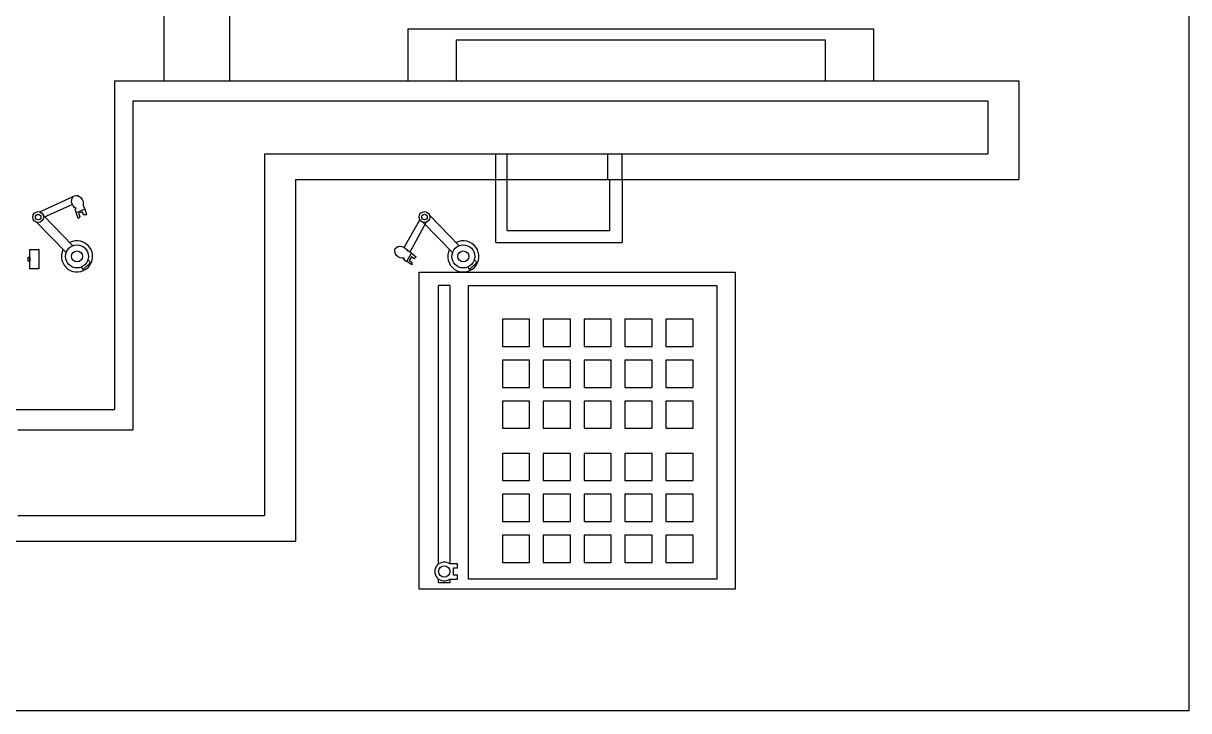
# Model space of a CAD drawing. Header units: millimetres. Extents: x 830 to 218144, y 75 to 99943.
# Drawn here: x 147263 to 218144, y 75 to 41878 of the extents above; entities that cross this region are included whole.
import ezdxf

# ---------------------------------------------------------------- set-up
doc = ezdxf.new("R2010")
doc.units = ezdxf.units.MM

msp = doc.modelspace()

# ---------------------------------------------------------------- linework, layer by layer
for p, q in [((155811, 42388), (155811, 40388)), ((159811, 42388), (159811, 40388)), ((170658, 41533), (170658, 38388)), ((170658, 41533), (173803, 41533)), ((173803, 41533), (176948, 41533)), ((176948, 41533), (180093, 41533)), ((180093, 41533), (183239, 41533)), ((183239, 41533), (186384, 41533)), ((183239, 41533), (186384, 41533)), ((186384, 41533), (189529, 41533)), ((189529, 41533), (192674, 41533)), ((192674, 41533), (195820, 41533)), ((195820, 41533), (198965, 41533)), ((198965, 41533), (198965, 38388)), ((173588, 40882), (173588, 38388)), ((173588, 40882), (176082, 40882)), ((176082, 40882), (178576, 40882)), ((178576, 40882), (181070, 40882)), ((181070, 40882), (183564, 40882)), ((183564, 40882), (186058, 40882)), ((183564, 40882), (186058, 40882)), ((186058, 40882), (188552, 40882)), ((188552, 40882), (191046, 40882)), ((191046, 40882), (193540, 40882)), ((193540, 40882), (196034, 40882)), ((196034, 40882), (196034, 38388)), ((155811, 40388), (155811, 38388)), ((159811, 40388), (159811, 38388)), ((152811, 38388), (152811, 36388)), ((152811, 38388), (153811, 38388)), ((153811, 38388), (155811, 38388)), ((155811, 38388), (157811, 38388)), ((157811, 38388), (159811, 38388)), ((159811, 38388), (161811, 38388)), ((161811, 38388), (163811, 38388)), ((163811, 38388), (165811, 38388)), ((165811, 38388), (167811, 38388)), ((167811, 38388), (169811, 38388)), ((169811, 38388), (171811, 38388)), ((171811, 38388), (173811, 38388)), ((173811, 38388), (175811, 38388)), ((175811, 38388), (177811, 38388)), ((177811, 38388), (179811, 38388)), ((179811, 38388), (181811, 38388)), ((181811, 38388), (183811, 38388)), ((181811, 38388), (183811, 38388)), ((183811, 38388), (185811, 38388)), ((185811, 38388), (187811, 38388)), ((187811, 38388), (189811, 38388)), ((189811, 38388), (191811, 38388)), ((191811, 38388), (193811, 38388)), ((193811, 38388), (195811, 38388)), ((195811, 38388), (197811, 38388)), ((197811, 38388), (199811, 38388)), ((201811, 38388), (203811, 38388)), ((203811, 38388), (205811, 38388)), ((205811, 38388), (207811, 38388)), ((207811, 38388), (207811, 36388)), ((153932, 37165), (153932, 35165)), ((153932, 37165), (155932, 37165)), ((155932, 37165), (157932, 37165)), ((157932, 37165), (159932, 37165)), ((159932, 37165), (161932, 37165)), ((161932, 37165), (163932, 37165)), ((163932, 37165), (165932, 37165)), ((165932, 37165), (167932, 37165)), ((167932, 37165), (169932, 37165)), ((169932, 37165), (171932, 37165)), ((171932, 37165), (173932, 37165)), ((173932, 37165), (175932, 37165)), ((175932, 37165), (177932, 37165)), ((177932, 37165), (179932, 37165)), ((179932, 37165), (181932, 37165)), ((181932, 37165), (183932, 37165)), ((181932, 37165), (183932, 37165)), ((183932, 37165), (185932, 37165)), ((185932, 37165), (187932, 37165)), ((187932, 37165), (189932, 37165)), ((189932, 37165), (191932, 37165)), ((191932, 37165), (193932, 37165)), ((193932, 37165), (195932, 37165)), ((195932, 37165), (197932, 37165)), ((197932, 37165), (199932, 37165)), ((201932, 37165), (203932, 37165)), ((203932, 37165), (205932, 37165)), ((205932, 37165), (205932, 35165)), ((152811, 36388), (152811, 34388)), ((207811, 36388), (207811, 34388)), ((153932, 35165), (153932, 33165)), ((205932, 35165), (205932, 33947)), ((152811, 34388), (152811, 32388)), ((207811, 34388), (207811, 32388)), ((161932, 33947), (161932, 31947)), ((161932, 33947), (163932, 33947)), ((163932, 33947), (165932, 33947)), ((165932, 33947), (167932, 33947)), ((167932, 33947), (169932, 33947)), ((169932, 33947), (171932, 33947)), ((171932, 33947), (173932, 33947)), ((173932, 33947), (175932, 33947)), ((175932, 33947), (177932, 33947)), ((175993, 32388), (175993, 33943)), ((176701, 32388), (176701, 33943)), ((177932, 33947), (179932, 33947)), ((179932, 33947), (181932, 33947)), ((181932, 33947), (183932, 33947)), ((181932, 33947), (183932, 33947)), ((182811, 32388), (182811, 33947)), ((183677, 32388), (183677, 33947)), ((183932, 33947), (185932, 33947)), ((185932, 33947), (187932, 33947)), ((187932, 33947), (189932, 33947)), ((189932, 33947), (191932, 33947)), ((191932, 33947), (193932, 33947)), ((193932, 33947), (195932, 33947)), ((195932, 33947), (197932, 33947)), ((197932, 33947), (199932, 33947)), ((201932, 33947), (203932, 33947)), ((203932, 33947), (205932, 33947)), ((153932, 33165), (153932, 31165)), ((152811, 32388), (152811, 30388)), ((161932, 31947), (161932, 29947)), ((163811, 32388), (163811, 30388)), ((163811, 32388), (165811, 32388)), ((165811, 32388), (167811, 32388)), ((167811, 32388), (169811, 32388)), ((169811, 32388), (171811, 32388)), ((171811, 32388), (173811, 32388)), ((173811, 32388), (175811, 32388)), ((175811, 32388), (177811, 32388)), ((175993, 30467), (175993, 32388)), ((176701, 30833), (176701, 32388)), ((177811, 32388), (179811, 32388)), ((179811, 32388), (181811, 32388)), ((181811, 32388), (183811, 32388)), ((181811, 32388), (183811, 32388)), ((182922, 32388), (182922, 30833)), ((183677, 32388), (183677, 30467)), ((183811, 32388), (185811, 32388)), ((185811, 32388), (187811, 32388)), ((187811, 32388), (189811, 32388)), ((189811, 32388), (191811, 32388)), ((191811, 32388), (193811, 32388)), ((193811, 32388), (195811, 32388)), ((195811, 32388), (197811, 32388)), ((197811, 32388), (199811, 32388)), ((201811, 32388), (203811, 32388)), ((203811, 32388), (205811, 32388)), ((205811, 32388), (207811, 32388)), ((148275, 30406), (150331, 31366)), ((150249, 30852), (148496, 30065)), ((150469, 30607), (150400, 30578)), ((150400, 30578), (150477, 30357)), ((150477, 30357), (150999, 30588)), ((150933, 30805), (150899, 30791)), ((150999, 30588), (150933, 30805)), ((150999, 30588), (151105, 30240)), ((153932, 31165), (153932, 29165)), ((176701, 29278), (176701, 30833)), ((182922, 30833), (182922, 29278)), ((150598, 30009), (150477, 30357)), ((150707, 30129), (150598, 30009)), ((150660, 30326), (150629, 30313)), ((150629, 30313), (150707, 30129)), ((150869, 30414), (150660, 30326)), ((150931, 30225), (150869, 30414)), ((151105, 30240), (150931, 30225)), ((152811, 30388), (152811, 28388)), ((161932, 29947), (161932, 27947)), ((163811, 30388), (163811, 28388)), ((170437, 28248), (171380, 29922)), ((171761, 29779), (170772, 27962)), ((175993, 28546), (175993, 30467)), ((183677, 30467), (183677, 28546)), ((153932, 29165), (153932, 27165)), ((176701, 29278), (178256, 29278)), ((178256, 29278), (179811, 29278)), ((179811, 29278), (181366, 29278)), ((181366, 29278), (182922, 29278)), ((152811, 28388), (152811, 26388)), ((163811, 28388), (163811, 26388)), ((175993, 28546), (177914, 28546)), ((177914, 28546), (179835, 28546)), ((179835, 28546), (181756, 28546)), ((181756, 28546), (183677, 28546)), ((161932, 27947), (161932, 25947)), ((170583, 27397), (170866, 27892)), ((170684, 28028), (170665, 27997)), ((170866, 27892), (170684, 28028)), ((170864, 27676), (170748, 27480)), ((171026, 27560), (170864, 27676)), ((170866, 27892), (171158, 27675)), ((171158, 27675), (171026, 27560)), ((153932, 27165), (153932, 25165)), ((170428, 27593), (170390, 27529)), ((170390, 27529), (170583, 27397)), ((170887, 27189), (170583, 27397)), ((170748, 27480), (170731, 27452)), ((170731, 27452), (170903, 27350)), ((170903, 27350), (170887, 27189)), ((152811, 26388), (152811, 24388)), ((163811, 26388), (163811, 24388)), ((161932, 25947), (161932, 23947)), ((172522, 8997), (172522, 25928)), ((173208, 25928), (172522, 25928)), ((173208, 25928), (173208, 8997)), ((153932, 25165), (153932, 23165)), ((152811, 24388), (152811, 22388)), ((163811, 24388), (163811, 22388)), ((161932, 23947), (161932, 21947)), ((153932, 23165), (153932, 21165)), ((152811, 22388), (152811, 20388)), ((163811, 22388), (163811, 20388)), ((161932, 21947), (161932, 19947)), ((153932, 21165), (153932, 19165)), ((152811, 20388), (152811, 18388)), ((161932, 19947), (161932, 17947)), ((163811, 20388), (163811, 18388)), ((153932, 19165), (153932, 17165)), ((145811, 18388), (147811, 18388)), ((147811, 18388), (149811, 18388)), ((149811, 18388), (151811, 18388)), ((151811, 18388), (152811, 18388)), ((161932, 17947), (161932, 15947)), ((163811, 18388), (163811, 16388)), ((146932, 17165), (148932, 17165)), ((148932, 17165), (150932, 17165)), ((150932, 17165), (152932, 17165)), ((152932, 17165), (153932, 17165)), ((163811, 16388), (163811, 14388)), ((161932, 15947), (161932, 13947)), ((163811, 14388), (163811, 12388)), ((161932, 13947), (161932, 11947)), ((163811, 12388), (163811, 10388)), ((146932, 11947), (148932, 11947)), ((148932, 11947), (150932, 11947)), ((150932, 11947), (152932, 11947)), ((152932, 11947), (154932, 11947)), ((154932, 11947), (156932, 11947)), ((158932, 11947), (160932, 11947)), ((145811, 10388), (147811, 10388)), ((147811, 10388), (149811, 10388)), ((149811, 10388), (151811, 10388)), ((151811, 10388), (153811, 10388)), ((153811, 10388), (155811, 10388)), ((155811, 10388), (157811, 10388)), ((159811, 10388), (161811, 10388)), ((161811, 10388), (163811, 10388)), ((173666, 8997), (173208, 8997)), ((173437, 8311), (173437, 8768)), ((173437, 8768), (173666, 8768)), ((173666, 8768), (173666, 8997)), ((172522, 7853), (172522, 8082)), ((173208, 7853), (172522, 7853)), ((173208, 8082), (173208, 7853)), ((173208, 8082), (173666, 8082)), ((173666, 8311), (173437, 8311)), ((173666, 8082), (173666, 8311))]:
    msp.add_line(p, q)
at = {"color": 4}
for p, q in [((155811, 42388), (155811, 40388)), ((159811, 42388), (159811, 40388)), ((170658, 41533), (170658, 38388)), ((170658, 41533), (173803, 41533)), ((173803, 41533), (176948, 41533)), ((176948, 41533), (180093, 41533)), ((180093, 41533), (183239, 41533)), ((183239, 41533), (186384, 41533)), ((183239, 41533), (186384, 41533)), ((186384, 41533), (189529, 41533)), ((186384, 41533), (189529, 41533)), ((189529, 41533), (192674, 41533)), ((192674, 41533), (195820, 41533)), ((195820, 41533), (198965, 41533)), ((198965, 41533), (198965, 38388)), ((173588, 40882), (173588, 38388)), ((173588, 40882), (176082, 40882)), ((176082, 40882), (178576, 40882)), ((178576, 40882), (181070, 40882)), ((181070, 40882), (183564, 40882)), ((183564, 40882), (186058, 40882)), ((183564, 40882), (186058, 40882)), ((186058, 40882), (188552, 40882)), ((186058, 40882), (188552, 40882)), ((188552, 40882), (191046, 40882)), ((191046, 40882), (193540, 40882)), ((193540, 40882), (196034, 40882)), ((196034, 40882), (196034, 38388)), ((155811, 40388), (155811, 38388)), ((159811, 40388), (159811, 38388)), ((152811, 38388), (152811, 36388)), ((152811, 38388), (153811, 38388)), ((153811, 38388), (155811, 38388)), ((155811, 38388), (157811, 38388)), ((157811, 38388), (159811, 38388)), ((159811, 38388), (161811, 38388)), ((161811, 38388), (163811, 38388)), ((163811, 38388), (165811, 38388)), ((165811, 38388), (167811, 38388)), ((167811, 38388), (169811, 38388)), ((169811, 38388), (171811, 38388)), ((171811, 38388), (173811, 38388)), ((173811, 38388), (175811, 38388)), ((175811, 38388), (177811, 38388)), ((177811, 38388), (179811, 38388)), ((179811, 38388), (181811, 38388)), ((181811, 38388), (183811, 38388)), ((181811, 38388), (183811, 38388)), ((183811, 38388), (185811, 38388)), ((183811, 38388), (185811, 38388)), ((185811, 38388), (187811, 38388)), ((187811, 38388), (189811, 38388)), ((189811, 38388), (191811, 38388)), ((191811, 38388), (193811, 38388)), ((193811, 38388), (195811, 38388)), ((195811, 38388), (197811, 38388)), ((197811, 38388), (199811, 38388)), ((199811, 38388), (201811, 38388)), ((201811, 38388), (203811, 38388)), ((203811, 38388), (205811, 38388)), ((205811, 38388), (207811, 38388)), ((207811, 38388), (207811, 36388)), ((153932, 37165), (153932, 35165)), ((153932, 37165), (155932, 37165)), ((155932, 37165), (157932, 37165)), ((157932, 37165), (159932, 37165)), ((159932, 37165), (161932, 37165)), ((161932, 37165), (163932, 37165)), ((163932, 37165), (165932, 37165)), ((165932, 37165), (167932, 37165)), ((167932, 37165), (169932, 37165)), ((169932, 37165), (171932, 37165)), ((171932, 37165), (173932, 37165)), ((173932, 37165), (175932, 37165)), ((175932, 37165), (177932, 37165)), ((177932, 37165), (179932, 37165)), ((179932, 37165), (181932, 37165)), ((181932, 37165), (183932, 37165)), ((181932, 37165), (183932, 37165)), ((183932, 37165), (185932, 37165)), ((183932, 37165), (185932, 37165)), ((185932, 37165), (187932, 37165)), ((187932, 37165), (189932, 37165)), ((189932, 37165), (191932, 37165)), ((191932, 37165), (193932, 37165)), ((193932, 37165), (195932, 37165)), ((195932, 37165), (197932, 37165)), ((197932, 37165), (199932, 37165)), ((199932, 37165), (201932, 37165)), ((201932, 37165), (203932, 37165)), ((203932, 37165), (205932, 37165)), ((205932, 37165), (205932, 35165)), ((152811, 36388), (152811, 34388)), ((207811, 36388), (207811, 34388)), ((153932, 35165), (153932, 33165)), ((205932, 35165), (205932, 33947)), ((152811, 34388), (152811, 32388)), ((207811, 34388), (207811, 32388)), ((161932, 33947), (161932, 31947)), ((161932, 33947), (163932, 33947)), ((163932, 33947), (165932, 33947)), ((165932, 33947), (167932, 33947)), ((167932, 33947), (169932, 33947)), ((169932, 33947), (171932, 33947)), ((171932, 33947), (173932, 33947)), ((173932, 33947), (175932, 33947)), ((175932, 33947), (177932, 33947)), ((175993, 32388), (175993, 33943)), ((176701, 32388), (176701, 33943)), ((177932, 33947), (179932, 33947)), ((179932, 33947), (181932, 33947)), ((181932, 33947), (183932, 33947)), ((181932, 33947), (183932, 33947)), ((182811, 32388), (182811, 33947)), ((183677, 32388), (183677, 33947)), ((183932, 33947), (185932, 33947)), ((183932, 33947), (185932, 33947)), ((185932, 33947), (187932, 33947)), ((187932, 33947), (189932, 33947)), ((189932, 33947), (191932, 33947)), ((191932, 33947), (193932, 33947)), ((193932, 33947), (195932, 33947)), ((195932, 33947), (197932, 33947)), ((197932, 33947), (199932, 33947)), ((199932, 33947), (201932, 33947)), ((201932, 33947), (203932, 33947)), ((203932, 33947), (205932, 33947)), ((153932, 33165), (153932, 31165)), ((152811, 32388), (152811, 30388)), ((161932, 31947), (161932, 29947)), ((163811, 32388), (163811, 30388)), ((163811, 32388), (165811, 32388)), ((165811, 32388), (167811, 32388)), ((167811, 32388), (169811, 32388)), ((169811, 32388), (171811, 32388)), ((171811, 32388), (173811, 32388)), ((173811, 32388), (175811, 32388)), ((175811, 32388), (177811, 32388)), ((175993, 30467), (175993, 32388)), ((176701, 30833), (176701, 32388)), ((177811, 32388), (179811, 32388)), ((179811, 32388), (181811, 32388)), ((181811, 32388), (183811, 32388)), ((181811, 32388), (183811, 32388)), ((182922, 32388), (182922, 30833)), ((183677, 32388), (183677, 30467)), ((183811, 32388), (185811, 32388)), ((183811, 32388), (185811, 32388)), ((185811, 32388), (187811, 32388)), ((187811, 32388), (189811, 32388)), ((189811, 32388), (191811, 32388)), ((191811, 32388), (193811, 32388)), ((193811, 32388), (195811, 32388)), ((195811, 32388), (197811, 32388)), ((197811, 32388), (199811, 32388)), ((199811, 32388), (201811, 32388)), ((201811, 32388), (203811, 32388)), ((203811, 32388), (205811, 32388)), ((205811, 32388), (207811, 32388)), ((153932, 31165), (153932, 29165)), ((176701, 29278), (176701, 30833)), ((182922, 30833), (182922, 29278)), ((152811, 30388), (152811, 28388)), ((161932, 29947), (161932, 27947)), ((163811, 30388), (163811, 28388)), ((175993, 28546), (175993, 30467)), ((183677, 30467), (183677, 28546)), ((153932, 29165), (153932, 27165)), ((176701, 29278), (178256, 29278)), ((178256, 29278), (179811, 29278)), ((179811, 29278), (181366, 29278)), ((181366, 29278), (182922, 29278)), ((152811, 28388), (152811, 26388)), ((163811, 28388), (163811, 26388)), ((175993, 28546), (177914, 28546)), ((177914, 28546), (179835, 28546)), ((179835, 28546), (181756, 28546)), ((181756, 28546), (183677, 28546)), ((161932, 27947), (161932, 25947)), ((153932, 27165), (153932, 25165)), ((152811, 26388), (152811, 24388)), ((163811, 26388), (163811, 24388)), ((161932, 25947), (161932, 23947)), ((153932, 25165), (153932, 23165)), ((152811, 24388), (152811, 22388)), ((163811, 24388), (163811, 22388)), ((161932, 23947), (161932, 21947)), ((153932, 23165), (153932, 21165)), ((152811, 22388), (152811, 20388)), ((163811, 22388), (163811, 20388)), ((161932, 21947), (161932, 19947)), ((153932, 21165), (153932, 19165)), ((152811, 20388), (152811, 18388)), ((161932, 19947), (161932, 17947)), ((163811, 20388), (163811, 18388)), ((153932, 19165), (153932, 17165)), ((145811, 18388), (147811, 18388)), ((147811, 18388), (149811, 18388)), ((149811, 18388), (151811, 18388)), ((151811, 18388), (152811, 18388)), ((161932, 17947), (161932, 15947)), ((163811, 18388), (163811, 16388)), ((146932, 17165), (148932, 17165)), ((148932, 17165), (150932, 17165)), ((150932, 17165), (152932, 17165)), ((152932, 17165), (153932, 17165)), ((163811, 16388), (163811, 14388)), ((161932, 15947), (161932, 13947)), ((163811, 14388), (163811, 12388)), ((161932, 13947), (161932, 11947)), ((163811, 12388), (163811, 10388)), ((146932, 11947), (148932, 11947)), ((148932, 11947), (150932, 11947)), ((150932, 11947), (152932, 11947)), ((152932, 11947), (154932, 11947)), ((154932, 11947), (156932, 11947)), ((156932, 11947), (158932, 11947)), ((158932, 11947), (160932, 11947)), ((160932, 11947), (161932, 11947)), ((145811, 10388), (147811, 10388)), ((147811, 10388), (149811, 10388)), ((149811, 10388), (151811, 10388)), ((151811, 10388), (153811, 10388)), ((153811, 10388), (155811, 10388)), ((155811, 10388), (157811, 10388)), ((157811, 10388), (159811, 10388)), ((159811, 10388), (161811, 10388)), ((161811, 10388), (163811, 10388))]:
    msp.add_line(p, q, dxfattribs=at)
for points in [[(830, 99943), (218144, 99943), (218144, 75), (830, 75)], [(147654, 27417), (147558, 27417), (147558, 27653), (147654, 27653)], [(148200, 26950), (147654, 26950), (147654, 28120), (148200, 28120)], [(171331, 26754), (190555, 26754), (190555, 7461), (171331, 7461)], [(174335, 25928), (189453, 25928), (189453, 8082), (174335, 8082)]]:
    msp.add_lwpolyline(points, close=True)
for points in [[(148070, 29777), (149872, 27939)], [(150280, 28353), (148485, 30183)], [(171566, 29778), (173369, 27941)], [(173776, 28355), (171981, 30185)], [(150779, 27049), (150911, 26914), (151343, 27337), (151194, 27489)], [(174275, 27050), (174408, 26915), (174839, 27339), (174691, 27490)]]:
    msp.add_lwpolyline(points)
at = {"color": 30, "true_color": 0xf26722}
for points in [[(176402, 22223), (178058, 22223), (178058, 23879), (176402, 23879)], [(178887, 22223), (180543, 22223), (180543, 23879), (178887, 23879)], [(181372, 22223), (183028, 22223), (183028, 23879), (181372, 23879)], [(183856, 22223), (185513, 22223), (185513, 23879), (183856, 23879)], [(186341, 22223), (187998, 22223), (187998, 23879), (186341, 23879)], [(176402, 19738), (178058, 19738), (178058, 21394), (176402, 21394)], [(178887, 19738), (180543, 19738), (180543, 21394), (178887, 21394)], [(181372, 19738), (183028, 19738), (183028, 21394), (181372, 21394)], [(183856, 19738), (185513, 19738), (185513, 21394), (183856, 21394)], [(186341, 19738), (187998, 19738), (187998, 21394), (186341, 21394)], [(176402, 17253), (178058, 17253), (178058, 18909), (176402, 18909)], [(178887, 17253), (180543, 17253), (180543, 18909), (178887, 18909)], [(181372, 17253), (183028, 17253), (183028, 18909), (181372, 18909)], [(183856, 17253), (185513, 17253), (185513, 18909), (183856, 18909)], [(186341, 17253), (187998, 17253), (187998, 18909), (186341, 18909)], [(176402, 14066), (178058, 14066), (178058, 15723), (176402, 15723)], [(178887, 14066), (180543, 14066), (180543, 15723), (178887, 15723)], [(181372, 14066), (183028, 14066), (183028, 15723), (181372, 15723)], [(183856, 14066), (185513, 14066), (185513, 15723), (183856, 15723)], [(186341, 14066), (187998, 14066), (187998, 15723), (186341, 15723)], [(176402, 11581), (178058, 11581), (178058, 13238), (176402, 13238)], [(178887, 11581), (180543, 11581), (180543, 13238), (178887, 13238)], [(181372, 11581), (183028, 11581), (183028, 13238), (181372, 13238)], [(183856, 11581), (185513, 11581), (185513, 13238), (183856, 13238)], [(186341, 11581), (187998, 11581), (187998, 13238), (186341, 13238)], [(176402, 9096), (178058, 9096), (178058, 10753), (176402, 10753)], [(178887, 9096), (180543, 9096), (180543, 10753), (178887, 10753)], [(181372, 9096), (183028, 9096), (183028, 10753), (181372, 10753)], [(183856, 9096), (185513, 9096), (185513, 10753), (183856, 10753)], [(186341, 9096), (187998, 9096), (187998, 10753), (186341, 10753)]]:
    msp.add_lwpolyline(points, close=True, dxfattribs=at)
for centre, radius in [((148166, 30094), 331), ((148166, 30094), 167), ((171663, 30095), 331), ((171663, 30095), 167), ((150529, 27701), 699), ((174025, 27702), 699), ((150529, 27701), 333), ((174025, 27702), 333), ((172865, 8540), 343)]:
    msp.add_circle(centre, radius)
for centre, radius, start, end in [((150529, 27701), 948, 152.99556, 117.31922), ((174025, 27702), 948, 152.99556, 117.31922), ((172865, 8540), 572, 53.1301, 306.8699)]:
    msp.add_arc(centre, radius, start, end)
at = {"extrusion": (0, 0, -1)}
for centre, major_axis in [((150557, 30991), (-181, 402)), ((170271, 27954), (-384, 216))]:
    msp.add_ellipse(centre, major_axis=major_axis, ratio=0.764993, start_param=3.921857, end_param=8.673317, dxfattribs=at)

doc.saveas('drawing.dxf')
